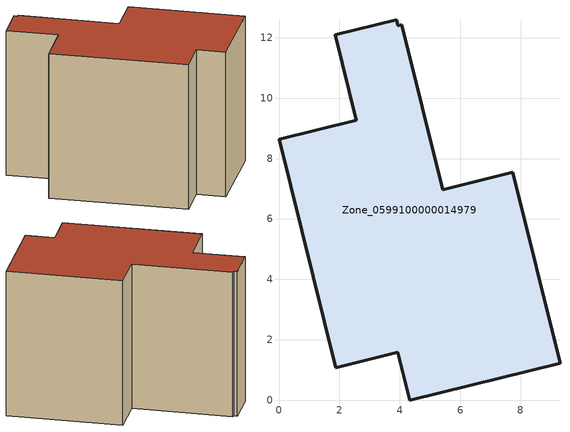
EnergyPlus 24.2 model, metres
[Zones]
Zone_0599100000014979
 floor ground (C_G): 5.42,6.97 7.74,7.54 9.3,1.23 4.33,0 3.93,1.59 1.87,1.08 0,8.63 2.56,9.26 1.86,12.09 3.9,12.59 3.93,12.4 4.07,12.42 z0
 wall outside (C_F): 1.87,1.08 3.93,1.59 4.33,0 9.3,1.23 7.74,7.54 5.42,6.97 4.07,12.42 3.93,12.4 3.9,12.59 1.86,12.09 2.56,9.26 0,8.63 1.87,1.08 z0:8.54
 roof outside (C_R): 5.42,6.97 4.07,12.42 3.93,12.4 3.9,12.59 1.86,12.09 2.56,9.26 0,8.63 1.87,1.08 3.93,1.59 4.33,0 9.3,1.23 7.74,7.54 z8.54
[BUILDING]
Pand.0599100000014979: North Axis=0; Terrain=City; Loads Convergence Tolerance Value=0.04; Temperature Convergence Tolerance Value=0.4; Solar Distribution=FullExterior; Maximum Number of Warmup Days=25; Minimum Number of Warmup Days=1
[Site:Location]
Rotterdam.The.Hague.AP_ZH_NLD Design_Conditions: Latitude=51.96; Longitude=4.45; Time Zone=1; Elevation=-4.5
[SITE:GROUNDTEMPERATURE:BUILDINGSURFACE]
18, 18, 18, 18, 18, 18, 18, 18, 18, 18, 18, 18
[MATERIAL] Thermal Absorptance=0.9; Solar Absorptance=0.7; Visible Absorptance=0.7
Name | Roughness | Thickness | Conductivity | Density | Specific Heat
G.TI.1965-1974 | MediumSmooth | 0.15 | 0.882353 | 540 | 1210
F.TI.1965-1974 | Rough | 0.3 | 0.697674 | 1920 | 840
R.TI.1965-1974 | MediumRough | 0.2 | 0.232558 | 1500 | 1000
[CONSTRUCTION]
C_G: G.TI.1965-1974
C_F: F.TI.1965-1974
C_R: R.TI.1965-1974
[ZONE]
Zone_0599100000014979: Type=1; Multiplier=1; Ceiling Height=Autocalculate; Volume=Autocalculate; Floor Area=autocalculate; Part of Total Floor Area=Yes
[ZONEINFILTRATION:DESIGNFLOWRATE]
Infil_Zone_0599100000014979: Zone or ZoneList or Space or SpaceList=Zone_0599100000014979; Schedule=AlwaysOn; Design Flow Rate Calculation Method=Flow/Area; Flow Rate per Floor Area=0.003; Constant Term Coefficient=1; Temperature Term Coefficient=0; Velocity Term Coefficient=0; Velocity Squared Term Coefficient=0
[HVACTEMPLATE:ZONE:IDEALLOADSAIRSYSTEM]
Zone_0599100000014979: Maximum Heating Supply Air Temperature=50; Minimum Cooling Supply Air Temperature=13; Maximum Heating Supply Air Humidity Ratio=0.0156; Minimum Cooling Supply Air Humidity Ratio=0.0077; Heating Limit=NoLimit; Cooling Limit=NoLimit; Dehumidification Control Type=ConstantSensibleHeatRatio; Cooling Sensible Heat Ratio=0.7; Dehumidification Setpoint=60; Humidification Control Type=None; Humidification Setpoint=30; Outdoor Air Method=None; Outdoor Air Flow Rate per Person=0.00944; Outdoor Air Flow Rate per Zone Floor Area=0; Outdoor Air Flow Rate per Zone=0; Demand Controlled Ventilation Type=None; Outdoor Air Economizer Type=NoEconomizer; Heat Recovery Type=None; Sensible Heat Recovery Effectiveness=0.7; Latent Heat Recovery Effectiveness=0.65
[ZONECONTROL:THERMOSTAT]
ThermostatControl_Zone_0599100000014979: Zone or ZoneList=Zone_0599100000014979; Control Type Schedule=DualSetpointControlType; Control 1=Thermostat_Zone_0599100000014979; Temperature Difference Between Cutout And Setpoint=0
[THERMOSTATSETPOINT:DUALSETPOINT]
Thermostat_Zone_0599100000014979: Heating Setpoint Temperature Schedule=HeatingSetpoint_Zone_0599100000014979; Cooling Setpoint Temperature Schedule=CoolingSetpoint_Zone_0599100000014979
[SCHEDULE:COMPACT]
HeatingSetpoint_Zone_0599100000014979: Through: 12/31, For: AllDays, Until: 24:00, 21
CoolingSetpoint_Zone_0599100000014979: Through: 12/31, For: AllDays, Until: 24:00, 24
DualSetpointControlType: Through: 12/31, For: AllDays, Until: 24:00, 4
AlwaysOn: Through: 12/31, For: AllDays, Until: 24:00, 1
